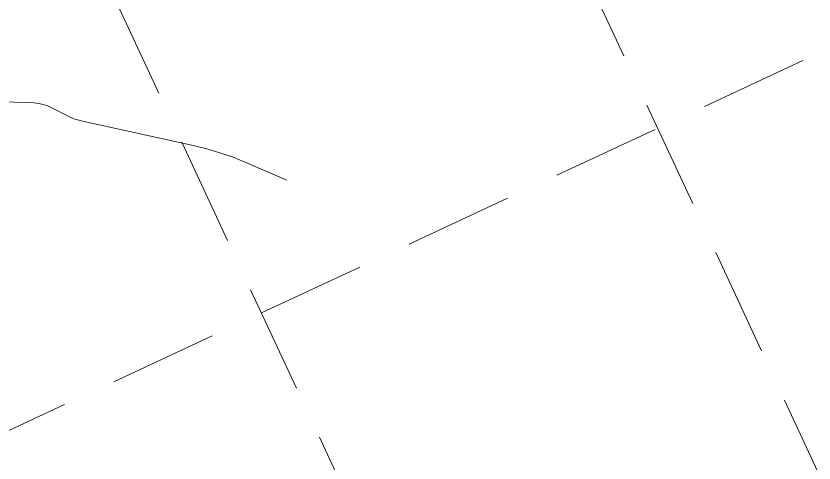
# Model space of a CAD drawing. Extents: x 2498567 to 2501210, y 7092229 to 7094464.
# Drawn here: x 2499619.5 to 2499683.8, y 7092868.7 to 7092904.7 of the extents above; entities that cross this region are included whole.
import ezdxf

# ---------------------------------------------------------------- set-up
doc = ezdxf.new("R2010")
doc.units = 0
doc.header["$MEASUREMENT"] = 0
doc.linetypes.add('HIDDEN', pattern=[0.375, 0.25, -0.125])
doc.layers.add('GRID', color=254, linetype='HIDDEN')
doc.layers.add('Level 31', color=254, linetype='Continuous', lineweight=0)

msp = doc.modelspace()

# ---------------------------------------------------------------- linework, layer by layer
at = {"layer": 'GRID', "color": 252, "linetype": 'HIDDEN', "lineweight": 0, "ltscale": 35}
for p, q in [((2499254.366, 7093789.689), (2499775.514, 7092672.016)), ((2499222.437, 7093774.801), (2499743.584, 7092657.128)), ((2499032.642, 7092597.903), (2501012.27, 7093520.961))]:
    msp.add_line(p, q, dxfattribs=at)
at = {"layer": 'Level 31', "color": 35, "linetype": 'Continuous', "lineweight": 13}
for p, q in [((2499615.59, 7092897.869), (2499620.734, 7092897.736)), ((2499620.734, 7092897.736), (2499621.175, 7092897.701)), ((2499621.175, 7092897.701), (2499621.604, 7092897.618)), ((2499621.604, 7092897.618), (2499622.021, 7092897.487)), ((2499622.021, 7092897.487), (2499622.426, 7092897.309)), ((2499622.426, 7092897.309), (2499623.73, 7092896.65)), ((2499623.73, 7092896.65), (2499624.012, 7092896.518)), ((2499624.012, 7092896.518), (2499624.301, 7092896.404)), ((2499624.301, 7092896.404), (2499624.597, 7092896.309)), ((2499624.597, 7092896.309), (2499624.899, 7092896.233)), ((2499624.899, 7092896.233), (2499633.807, 7092894.273)), ((2499633.807, 7092894.273), (2499634.893, 7092894.007)), ((2499634.893, 7092894.007), (2499635.963, 7092893.69)), ((2499635.963, 7092893.69), (2499637.016, 7092893.321)), ((2499637.016, 7092893.321), (2499638.052, 7092892.902)), ((2499638.052, 7092892.902), (2499641.347, 7092891.476))]:
    msp.add_line(p, q, dxfattribs=at)

doc.saveas('drawing.dxf')
